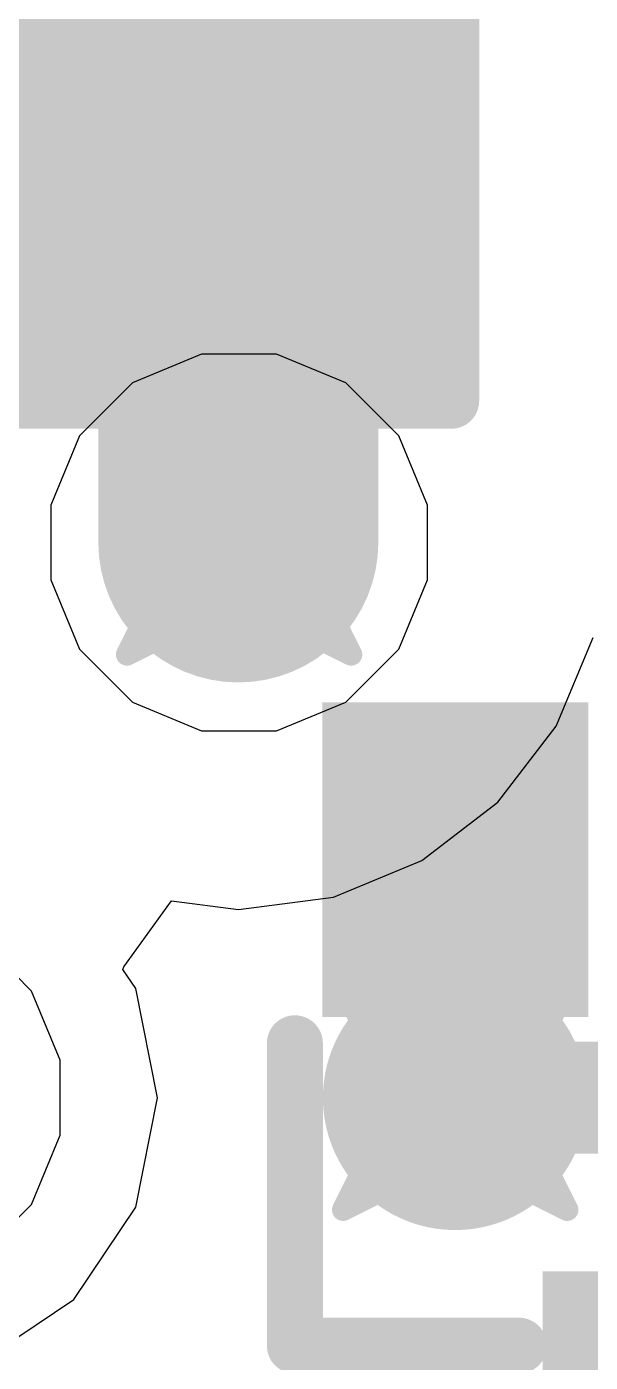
# Model space of a CAD drawing. Header units: inches. Extents: x -2 to 5376, y -4 to 5426.
# Drawn here: x 43.861 to 45.139, y 84.9 to 87.929 of the extents above; entities that cross this region are included whole.
import ezdxf

# ---------------------------------------------------------------- set-up
doc = ezdxf.new("R2010")
doc.units = ezdxf.units.IN
for name, color, linetype in [('Bottom Layer', 5, 'Continuous'), ('Bottom Overlay', 54, 'Continuous'), ('Bottom Paste', 16, 'Continuous'), ('Bottom Solder', 6, 'Continuous'), ('Drill Drawing', 1, 'Continuous'), ('Layer 1', 16, 'Continuous'), ('Layer 2', 76, 'Continuous'), ('Top Layer', 1, 'Continuous'), ('Top Overlay', 2, 'Continuous'), ('Top Paste', 8, 'Continuous'), ('Top Solder', 216, 'Continuous'), ('Via Holes', 16, 'Continuous')]:
    doc.layers.add(name, color=color, linetype=linetype)

# ---------------------------------------------------------------- blocks, each defined once
blk = doc.blocks.new('R___0603_B_13')
at = {"layer": 'Bottom Layer'}
for points in [[(-1.143, -0.4445), (-1.143, 0.4445), (-0.3810000000000001, 0.4445), (-0.3809999999999999, -0.4445)], [(0.3810000000000001, -0.4445), (0.3809999999999999, 0.4445), (1.143, 0.4445), (1.143, -0.4445)]]:
    blk.add_hatch(color=5, dxfattribs=at).paths.add_polyline_path(points)
at = {"layer": 'Bottom Paste'}
for points in [[(-1.143, -0.4445), (-1.143, 0.4445), (-0.3810000000000001, 0.4445), (-0.3809999999999999, -0.4445)], [(0.3810000000000001, -0.4445), (0.3809999999999999, 0.4445), (1.143, 0.4445), (1.143, -0.4445)]]:
    blk.add_hatch(color=16, dxfattribs=at).paths.add_polyline_path(points)
at = {"layer": 'Bottom Solder'}
for points in [[(-1.2446, -0.5461), (-1.2446, 0.5460999999999999), (-0.2794, 0.5461), (-0.2793999999999999, -0.5460999999999999)], [(0.2794, -0.5461), (0.2793999999999999, 0.5460999999999999), (1.2446, 0.5461), (1.2446, -0.5460999999999999)]]:
    blk.add_hatch(color=6, dxfattribs=at).paths.add_polyline_path(points)
at = {"layer": 'Bottom Overlay'}
for points in [[(-1.2192, -0.5334, 0.127, 0.127, 0), (-1.2192, 0.5334, 0.127, 0.127, 0)], [(1.2192, 0.5334, 0.127, 0.127, 0), (-1.2192, 0.5334, 0.127, 0.127, 0)], [(1.2192, -0.5334, 0.127, 0.127, 0), (1.2192, 0.5334, 0.127, 0.127, 0)], [(1.2192, -0.5334, 0.127, 0.127, 0), (-1.2192, -0.5334, 0.127, 0.127, 0)]]:
    blk.add_lwpolyline(points, format="xyseb", dxfattribs=at)
for points in [[(-1.25095, 0.5334, 0.0635, 0.0635, 1), (-1.18745, 0.5334, 0.0635, 0.0635, 1)], [(-1.25095, 0.5334, 0.0635, 0.0635, 1), (-1.18745, 0.5334, 0.0635, 0.0635, 1)], [(1.18745, 0.5334, 0.0635, 0.0635, 1), (1.25095, 0.5334, 0.0635, 0.0635, 1)], [(1.18745, 0.5334, 0.0635, 0.0635, 1), (1.25095, 0.5334, 0.0635, 0.0635, 1)], [(-1.25095, -0.5334, 0.0635, 0.0635, 1), (-1.18745, -0.5334, 0.0635, 0.0635, 1)], [(-1.25095, -0.5334, 0.0635, 0.0635, 1), (-1.18745, -0.5334, 0.0635, 0.0635, 1)], [(1.18745, -0.5334, 0.0635, 0.0635, 1), (1.25095, -0.5334, 0.0635, 0.0635, 1)], [(1.18745, -0.5334, 0.0635, 0.0635, 1), (1.25095, -0.5334, 0.0635, 0.0635, 1)]]:
    blk.add_lwpolyline(points, format="xyseb", close=True, dxfattribs=at)
blk = doc.blocks.new('C___0603_22')
at = {"layer": 'Top Layer'}
for points in [[(-0.3809999999999999, 0.4445), (-0.3809999999999999, -0.4445), (-1.143, -0.4445), (-1.143, 0.4445)], [(1.143, 0.4445), (1.143, -0.4445), (0.3809999999999999, -0.4445), (0.3809999999999999, 0.4445)]]:
    blk.add_hatch(color=1, dxfattribs=at).paths.add_polyline_path(points)
at = {"layer": 'Top Paste'}
for points in [[(-0.3809999999999999, 0.4445), (-0.3809999999999999, -0.4445), (-1.143, -0.4445), (-1.143, 0.4445)], [(1.143, 0.4445), (1.143, -0.4445), (0.3809999999999999, -0.4445), (0.3809999999999999, 0.4445)]]:
    blk.add_hatch(color=8, dxfattribs=at).paths.add_polyline_path(points)
at = {"layer": 'Top Solder'}
for points in [[(-0.3210001199999999, 0.50449988), (-0.3210001199999999, -0.50449988), (-1.20299988, -0.50449988), (-1.20299988, 0.50449988)], [(1.20299988, 0.50449988), (1.20299988, -0.50449988), (0.3210001199999999, -0.50449988), (0.3210001199999999, 0.50449988)]]:
    blk.add_hatch(color=216, dxfattribs=at).paths.add_polyline_path(points)
at = {"layer": 'Top Overlay'}
for points in [[(-1.2446, 0.5334, 0.127, 0.127, 0), (-1.2446, -0.5334, 0.127, 0.127, 0)], [(-1.2446, 0.5334, 0.127, 0.127, 0), (-0.4571999999999999, 0.5334, 0.127, 0.127, 0)], [(0.4571999999999999, 0.5334, 0.127, 0.127, 0), (1.2446, 0.5334, 0.127, 0.127, 0)], [(1.2446, 0.5334, 0.127, 0.127, 0), (1.2446, -0.5334, 0.127, 0.127, 0)], [(-1.2446, -0.5334, 0.127, 0.127, 0), (-0.4571999999999999, -0.5334, 0.127, 0.127, 0)], [(0.4571999999999999, -0.5334, 0.127, 0.127, 0), (1.2446, -0.5334, 0.127, 0.127, 0)]]:
    blk.add_lwpolyline(points, format="xyseb", dxfattribs=at)
for points in [[(-1.27635, 0.5334, 0.0635, 0.0635, 1), (-1.21285, 0.5334, 0.0635, 0.0635, 1)], [(-1.27635, 0.5334, 0.0635, 0.0635, 1), (-1.21285, 0.5334, 0.0635, 0.0635, 1)], [(-0.4889499999999999, 0.5334, 0.0635, 0.0635, 1), (-0.42545, 0.5334, 0.0635, 0.0635, 1)], [(0.42545, 0.5334, 0.0635, 0.0635, 1), (0.4889499999999999, 0.5334, 0.0635, 0.0635, 1)], [(1.21285, 0.5334, 0.0635, 0.0635, 1), (1.27635, 0.5334, 0.0635, 0.0635, 1)], [(1.21285, 0.5334, 0.0635, 0.0635, 1), (1.27635, 0.5334, 0.0635, 0.0635, 1)], [(-1.27635, -0.5334, 0.0635, 0.0635, 1), (-1.21285, -0.5334, 0.0635, 0.0635, 1)], [(-1.27635, -0.5334, 0.0635, 0.0635, 1), (-1.21285, -0.5334, 0.0635, 0.0635, 1)], [(-0.4889499999999999, -0.5334, 0.0635, 0.0635, 1), (-0.42545, -0.5334, 0.0635, 0.0635, 1)], [(0.42545, -0.5334, 0.0635, 0.0635, 1), (0.4889499999999999, -0.5334, 0.0635, 0.0635, 1)], [(1.21285, -0.5334, 0.0635, 0.0635, 1), (1.27635, -0.5334, 0.0635, 0.0635, 1)], [(1.21285, -0.5334, 0.0635, 0.0635, 1), (1.27635, -0.5334, 0.0635, 0.0635, 1)]]:
    blk.add_lwpolyline(points, format="xyseb", close=True, dxfattribs=at)
blk = doc.blocks.new('SOT_523_87')
at = {"layer": 'Top Layer'}
for points in [[(-0.1999996, 0.9000020099999999), (0.1999996, 0.9000020099999999), (0.1999996, 0.39000303), (-0.1999996, 0.39000303)], [(-0.6999985999999999, -0.38999795), (-0.2999994, -0.38999795), (-0.2999994, -0.8999969299999999), (-0.6999985999999999, -0.8999969299999999)], [(0.30000194, -0.38999795), (0.7000011399999999, -0.38999795), (0.7000011399999999, -0.8999969299999999), (0.30000194, -0.8999969299999999)]]:
    blk.add_hatch(color=1, dxfattribs=at).paths.add_polyline_path(points)
at = {"layer": 'Top Paste'}
for points in [[(-0.1999996, 0.9000020099999999), (0.1999996, 0.9000020099999999), (0.1999996, 0.39000303), (-0.1999996, 0.39000303)], [(-0.6999985999999999, -0.38999795), (-0.2999994, -0.38999795), (-0.2999994, -0.8999969299999999), (-0.6999985999999999, -0.8999969299999999)], [(0.30000194, -0.38999795), (0.7000011399999999, -0.38999795), (0.7000011399999999, -0.8999969299999999), (0.30000194, -0.8999969299999999)]]:
    blk.add_hatch(color=8, dxfattribs=at).paths.add_polyline_path(points)
at = {"layer": 'Top Solder'}
for points in [[(-0.3015996, 1.00160201), (0.3015996, 1.00160201), (0.3015996, 0.28840303), (-0.3015996, 0.28840303)], [(-0.8015985999999998, -0.28839795), (-0.1983994, -0.28839795), (-0.1983994, -1.00159693), (-0.8015985999999998, -1.00159693)], [(0.19840194, -0.28839795), (0.8016011399999999, -0.28839795), (0.8016011399999999, -1.00159693), (0.19840194, -1.00159693)]]:
    blk.add_hatch(color=216, dxfattribs=at).paths.add_polyline_path(points)
at = {"layer": 'Top Overlay'}
for points in [[(-0.35559746, 0.4571999999999999, 0.127, 0.127, 0), (-0.8635974599999999, 0.4571999999999999, 0.127, 0.127, 0)], [(-0.8635974599999999, 0.4571999999999999, 0.127, 0.127, 0), (-0.8635974599999999, -0.2286, 0.127, 0.127, 0)], [(0.8635974599999999, 0.4571999999999999, 0.127, 0.127, 0), (0.35559746, 0.4571999999999999, 0.127, 0.127, 0)], [(0.8635974599999999, 0.4571999999999999, 0.127, 0.127, 0), (0.8635974599999999, -0.2286, 0.127, 0.127, 0)], [(0.1016, -0.4318, 0.127, 0.127, 0), (-0.1016, -0.4318, 0.127, 0.127, 0)], [(-0.9652, -0.508, 0.127, 0.127, 0), (-0.9652, -0.7619999999999999, 0.127, 0.127, 0)], [(-0.8382, -0.635, 0.127, 0.127, 0), (-0.9652, -0.508, 0.127, 0.127, 0)], [(-0.8382, -0.635, 0.127, 0.127, 0), (-0.9652, -0.7619999999999999, 0.127, 0.127, 0)]]:
    blk.add_lwpolyline(points, format="xyseb", dxfattribs=at)
for points in [[(-0.89534746, 0.4571999999999999, 0.0635, 0.0635, 1), (-0.8318474599999999, 0.4571999999999999, 0.0635, 0.0635, 1)], [(-0.89534746, 0.4571999999999999, 0.0635, 0.0635, 1), (-0.8318474599999999, 0.4571999999999999, 0.0635, 0.0635, 1)], [(-0.38734746, 0.4571999999999999, 0.0635, 0.0635, 1), (-0.32384746, 0.4571999999999999, 0.0635, 0.0635, 1)], [(0.32384746, 0.4571999999999999, 0.0635, 0.0635, 1), (0.38734746, 0.4571999999999999, 0.0635, 0.0635, 1)], [(0.8318474599999999, 0.4571999999999999, 0.0635, 0.0635, 1), (0.89534746, 0.4571999999999999, 0.0635, 0.0635, 1)], [(0.8318474599999999, 0.4571999999999999, 0.0635, 0.0635, 1), (0.89534746, 0.4571999999999999, 0.0635, 0.0635, 1)], [(-0.89534746, -0.2286, 0.0635, 0.0635, 1), (-0.8318474599999999, -0.2286, 0.0635, 0.0635, 1)], [(0.8318474599999999, -0.2286, 0.0635, 0.0635, 1), (0.89534746, -0.2286, 0.0635, 0.0635, 1)], [(-0.13335, -0.4318, 0.0635, 0.0635, 1), (-0.06985, -0.4318, 0.0635, 0.0635, 1)], [(0.06985, -0.4318, 0.0635, 0.0635, 1), (0.13335, -0.4318, 0.0635, 0.0635, 1)], [(-0.99695, -0.508, 0.0635, 0.0635, 1), (-0.9334499999999999, -0.508, 0.0635, 0.0635, 1)], [(-0.99695, -0.508, 0.0635, 0.0635, 1), (-0.9334499999999999, -0.508, 0.0635, 0.0635, 1)], [(-0.86995, -0.635, 0.0635, 0.0635, 1), (-0.80645, -0.635, 0.0635, 0.0635, 1)], [(-0.86995, -0.635, 0.0635, 0.0635, 1), (-0.80645, -0.635, 0.0635, 0.0635, 1)], [(-0.99695, -0.7619999999999999, 0.0635, 0.0635, 1), (-0.9334499999999999, -0.7619999999999999, 0.0635, 0.0635, 1)], [(-0.99695, -0.7619999999999999, 0.0635, 0.0635, 1), (-0.9334499999999999, -0.7619999999999999, 0.0635, 0.0635, 1)]]:
    blk.add_lwpolyline(points, format="xyseb", close=True, dxfattribs=at)

msp = doc.modelspace()

# ---------------------------------------------------------------- hatches: boundary and pattern name
at = {"layer": 'Bottom Layer'}
h = msp.add_hatch(color=5, dxfattribs=at)
edge = h.paths.add_edge_path()
edge.add_arc((44.34266213999999, 86.75951152), 0.2999994, 0, 360)
h = msp.add_hatch(color=5, dxfattribs=at)
edge = h.paths.add_edge_path()
edge.add_arc((44.83270434, 85.50002458), 0.2999994, 0, 360)
at = {"layer": 'Layer 1'}
h = msp.add_hatch(color=16, dxfattribs=at)
edge = h.paths.add_edge_path()
edge.add_arc((44.34266213999999, 86.75951152), 0.2999994, 0, 360)
h = msp.add_hatch(color=16, dxfattribs=at)
edge = h.paths.add_edge_path()
edge.add_arc((44.83270434, 85.50002458), 0.2999994, 0, 360)
at = {"layer": 'Layer 2'}
h = msp.add_hatch(color=76, dxfattribs=at)
edge = h.paths.add_edge_path()
edge.add_arc((44.34266213999999, 86.75951152), 0.2999994, 0, 360)
h = msp.add_hatch(color=76, dxfattribs=at)
edge = h.paths.add_edge_path()
edge.add_arc((44.83270434, 85.50002458), 0.2999994, 0, 360)
at = {"layer": 'Top Layer'}
h = msp.add_hatch(color=1, dxfattribs=at)
edge = h.paths.add_edge_path()
edge.add_arc((44.34266213999999, 86.75951152), 0.2999994, 0, 360)
h = msp.add_hatch(color=1, dxfattribs=at)
edge = h.paths.add_edge_path()
edge.add_arc((44.83270434, 85.50002458), 0.2999994, 0, 360)
at = {"layer": 'Via Holes'}
h = msp.add_hatch(color=7, dxfattribs=at)
edge = h.paths.add_edge_path()
edge.add_arc((44.34266213999999, 86.75951152), 0.1499997, 0, 360)
h = msp.add_hatch(color=7, dxfattribs=at)
edge = h.paths.add_edge_path()
edge.add_arc((44.83270434, 85.50002458), 0.1499997, 0, 360)

# ---------------------------------------------------------------- linework, layer by layer
at = {"layer": 'Bottom Layer'}
for p, q in [((45.06198251999999, 86.34320044), (45.1451599, 86.54401284)), ((44.92966122, 86.17075984), (45.06198251999999, 86.34320044)), ((44.75722062, 86.03843853999999), (44.92966122, 86.17075984)), ((44.55640821999999, 85.95526115999999), (44.75722062, 86.03843853999999)), ((44.08104721999999, 85.79717917999999), (44.18898198, 85.94689186)), ((44.18898198, 85.94689186), (44.34090954, 85.92688936)), ((44.34090954, 85.92688936), (44.55640821999999, 85.95526115999999)), ((44.07930986, 85.79099427999999), (44.08104721999999, 85.79717917999999)), ((44.1081795, 85.74778887999999), (44.07930986, 85.79099427999999)), ((44.15746312, 85.50002458), (44.1081795, 85.74778887999999)), ((44.1081795, 85.25226028), (44.15746312, 85.50002458)), ((43.9678318, 85.04221498), (44.1081795, 85.25226028)), ((43.7577865, 84.90186727999999), (43.9678318, 85.04221498))]:
    msp.add_line(p, q, dxfattribs=at)
for points in [[(44.34090954, 86.75951152, 0.635, 0.635, 0), (44.34090954, 87.56339358, 0.635, 0.635, 0)], [(44.34090954, 86.75951152, 0.254, 0.254, 0), (44.34266213999999, 86.75951152, 0.254, 0.254, 0)], [(44.83270434, 85.50002458, 0.254, 0.254, 0), (45.47349045999999, 85.50002458, 0.254, 0.254, 0)]]:
    msp.add_lwpolyline(points, format="xyseb", dxfattribs=at)
for points in [[(44.18215954, 87.56339358, 0.3175, 0.3175, 1), (44.49965954, 87.56339358, 0.3175, 0.3175, 1)], [(44.18215954, 86.75951152, 0.3175, 0.3175, 1), (44.49965954, 86.75951152, 0.3175, 0.3175, 1)], [(44.27740953999999, 86.75951152, 0.127, 0.127, 1), (44.40440954, 86.75951152, 0.127, 0.127, 1)], [(44.27916214, 86.75951152, 0.127, 0.127, 1), (44.40616214, 86.75951152, 0.127, 0.127, 1)], [(44.76920434, 85.50002458, 0.127, 0.127, 1), (44.89620434, 85.50002458, 0.127, 0.127, 1)]]:
    msp.add_lwpolyline(points, format="xyseb", close=True, dxfattribs=at)
at = {"layer": 'Drill Drawing'}
for points in [[(44.08866214, 87.01351152, 0.0508, 0.0508, 0), (44.34266213999999, 86.88651152, 0.0508, 0.0508, 0)], [(44.08866214, 87.01351152, 0.0508, 0.0508, 0), (44.21566214, 86.75951152, 0.0508, 0.0508, 0)], [(44.34266213999999, 86.88651152, 0.0508, 0.0508, 0), (44.59666214, 87.01351152, 0.0508, 0.0508, 0)], [(44.46966214, 86.75951152, 0.0508, 0.0508, 0), (44.59666214, 87.01351152, 0.0508, 0.0508, 0)], [(44.19026213999999, 86.91191151999999, 0.0508, 0.0508, 0), (44.34266213999999, 86.83571151999999, 0.0508, 0.0508, 0)], [(44.19026213999999, 86.91191151999999, 0.0508, 0.0508, 0), (44.26646214, 86.75951152, 0.0508, 0.0508, 0)], [(44.34266213999999, 86.83571151999999, 0.0508, 0.0508, 0), (44.49506213999999, 86.91191151999999, 0.0508, 0.0508, 0)], [(44.41886214, 86.75951152, 0.0508, 0.0508, 0), (44.49506213999999, 86.91191151999999, 0.0508, 0.0508, 0)], [(44.08866214, 86.50551152, 0.0508, 0.0508, 0), (44.21566214, 86.75951152, 0.0508, 0.0508, 0)], [(44.19026213999999, 86.60711151999999, 0.0508, 0.0508, 0), (44.26646214, 86.75951152, 0.0508, 0.0508, 0)], [(44.41886214, 86.75951152, 0.0508, 0.0508, 0), (44.49506213999999, 86.60711151999999, 0.0508, 0.0508, 0)], [(44.46966214, 86.75951152, 0.0508, 0.0508, 0), (44.59666214, 86.50551152, 0.0508, 0.0508, 0)], [(44.19026213999999, 86.60711151999999, 0.0508, 0.0508, 0), (44.34266213999999, 86.68331151999999, 0.0508, 0.0508, 0)], [(44.34266213999999, 86.68331151999999, 0.0508, 0.0508, 0), (44.49506213999999, 86.60711151999999, 0.0508, 0.0508, 0)], [(44.08866214, 86.50551152, 0.0508, 0.0508, 0), (44.34266213999999, 86.63251152, 0.0508, 0.0508, 0)], [(44.34266213999999, 86.63251152, 0.0508, 0.0508, 0), (44.59666214, 86.50551152, 0.0508, 0.0508, 0)], [(44.57870433999999, 85.75402457999999, 0.0508, 0.0508, 0), (44.83270434, 85.62702458, 0.0508, 0.0508, 0)], [(44.57870433999999, 85.75402457999999, 0.0508, 0.0508, 0), (44.70570434, 85.50002458, 0.0508, 0.0508, 0)], [(44.83270434, 85.62702458, 0.0508, 0.0508, 0), (45.08670434, 85.75402457999999, 0.0508, 0.0508, 0)], [(44.95970433999999, 85.50002458, 0.0508, 0.0508, 0), (45.08670434, 85.75402457999999, 0.0508, 0.0508, 0)], [(44.68030434, 85.65242457999999, 0.0508, 0.0508, 0), (44.83270434, 85.57622457999999, 0.0508, 0.0508, 0)], [(44.68030434, 85.65242457999999, 0.0508, 0.0508, 0), (44.75650434, 85.50002458, 0.0508, 0.0508, 0)], [(44.83270434, 85.57622457999999, 0.0508, 0.0508, 0), (44.98510434, 85.65242457999999, 0.0508, 0.0508, 0)], [(44.90890433999999, 85.50002458, 0.0508, 0.0508, 0), (44.98510434, 85.65242457999999, 0.0508, 0.0508, 0)], [(44.57870433999999, 85.24602458, 0.0508, 0.0508, 0), (44.70570434, 85.50002458, 0.0508, 0.0508, 0)], [(44.68030434, 85.34762457999999, 0.0508, 0.0508, 0), (44.75650434, 85.50002458, 0.0508, 0.0508, 0)], [(44.90890433999999, 85.50002458, 0.0508, 0.0508, 0), (44.98510434, 85.34762457999999, 0.0508, 0.0508, 0)], [(44.95970433999999, 85.50002458, 0.0508, 0.0508, 0), (45.08670434, 85.24602458, 0.0508, 0.0508, 0)], [(44.68030434, 85.34762457999999, 0.0508, 0.0508, 0), (44.83270434, 85.42382458, 0.0508, 0.0508, 0)], [(44.83270434, 85.42382458, 0.0508, 0.0508, 0), (44.98510434, 85.34762457999999, 0.0508, 0.0508, 0)], [(44.57870433999999, 85.24602458, 0.0508, 0.0508, 0), (44.83270434, 85.37302457999999, 0.0508, 0.0508, 0)], [(44.83270434, 85.37302457999999, 0.0508, 0.0508, 0), (45.08670434, 85.24602458, 0.0508, 0.0508, 0)]]:
    msp.add_lwpolyline(points, format="xyseb", dxfattribs=at)
for points in [[(44.07596214, 87.01351152, 0.0254, 0.0254, 1), (44.10136214, 87.01351152, 0.0254, 0.0254, 1)], [(44.07596214, 87.01351152, 0.0254, 0.0254, 1), (44.10136214, 87.01351152, 0.0254, 0.0254, 1)], [(44.58396214, 87.01351152, 0.0254, 0.0254, 1), (44.60936213999999, 87.01351152, 0.0254, 0.0254, 1)], [(44.58396214, 87.01351152, 0.0254, 0.0254, 1), (44.60936213999999, 87.01351152, 0.0254, 0.0254, 1)], [(44.17756214, 86.91191151999999, 0.0254, 0.0254, 1), (44.20296214, 86.91191151999999, 0.0254, 0.0254, 1)], [(44.17756214, 86.91191151999999, 0.0254, 0.0254, 1), (44.20296214, 86.91191151999999, 0.0254, 0.0254, 1)], [(44.32996214, 86.88651152, 0.0254, 0.0254, 1), (44.35536214, 86.88651152, 0.0254, 0.0254, 1)], [(44.32996214, 86.88651152, 0.0254, 0.0254, 1), (44.35536214, 86.88651152, 0.0254, 0.0254, 1)], [(44.48236214, 86.91191151999999, 0.0254, 0.0254, 1), (44.50776214, 86.91191151999999, 0.0254, 0.0254, 1)], [(44.48236214, 86.91191151999999, 0.0254, 0.0254, 1), (44.50776214, 86.91191151999999, 0.0254, 0.0254, 1)], [(44.32996214, 86.83571151999999, 0.0254, 0.0254, 1), (44.35536214, 86.83571151999999, 0.0254, 0.0254, 1)], [(44.32996214, 86.83571151999999, 0.0254, 0.0254, 1), (44.35536214, 86.83571151999999, 0.0254, 0.0254, 1)], [(44.20296214, 86.75951152, 0.0254, 0.0254, 1), (44.22836214, 86.75951152, 0.0254, 0.0254, 1)], [(44.20296214, 86.75951152, 0.0254, 0.0254, 1), (44.22836214, 86.75951152, 0.0254, 0.0254, 1)], [(44.25376214, 86.75951152, 0.0254, 0.0254, 1), (44.27916214, 86.75951152, 0.0254, 0.0254, 1)], [(44.25376214, 86.75951152, 0.0254, 0.0254, 1), (44.27916214, 86.75951152, 0.0254, 0.0254, 1)], [(44.40616214, 86.75951152, 0.0254, 0.0254, 1), (44.43156214, 86.75951152, 0.0254, 0.0254, 1)], [(44.40616214, 86.75951152, 0.0254, 0.0254, 1), (44.43156214, 86.75951152, 0.0254, 0.0254, 1)], [(44.45696213999999, 86.75951152, 0.0254, 0.0254, 1), (44.48236214, 86.75951152, 0.0254, 0.0254, 1)], [(44.45696213999999, 86.75951152, 0.0254, 0.0254, 1), (44.48236214, 86.75951152, 0.0254, 0.0254, 1)], [(44.32996214, 86.68331151999999, 0.0254, 0.0254, 1), (44.35536214, 86.68331151999999, 0.0254, 0.0254, 1)], [(44.32996214, 86.68331151999999, 0.0254, 0.0254, 1), (44.35536214, 86.68331151999999, 0.0254, 0.0254, 1)], [(44.32996214, 86.63251152, 0.0254, 0.0254, 1), (44.35536214, 86.63251152, 0.0254, 0.0254, 1)], [(44.32996214, 86.63251152, 0.0254, 0.0254, 1), (44.35536214, 86.63251152, 0.0254, 0.0254, 1)], [(44.17756214, 86.60711151999999, 0.0254, 0.0254, 1), (44.20296214, 86.60711151999999, 0.0254, 0.0254, 1)], [(44.17756214, 86.60711151999999, 0.0254, 0.0254, 1), (44.20296214, 86.60711151999999, 0.0254, 0.0254, 1)], [(44.48236214, 86.60711151999999, 0.0254, 0.0254, 1), (44.50776214, 86.60711151999999, 0.0254, 0.0254, 1)], [(44.48236214, 86.60711151999999, 0.0254, 0.0254, 1), (44.50776214, 86.60711151999999, 0.0254, 0.0254, 1)], [(44.07596214, 86.50551152, 0.0254, 0.0254, 1), (44.10136214, 86.50551152, 0.0254, 0.0254, 1)], [(44.07596214, 86.50551152, 0.0254, 0.0254, 1), (44.10136214, 86.50551152, 0.0254, 0.0254, 1)], [(44.58396214, 86.50551152, 0.0254, 0.0254, 1), (44.60936213999999, 86.50551152, 0.0254, 0.0254, 1)], [(44.58396214, 86.50551152, 0.0254, 0.0254, 1), (44.60936213999999, 86.50551152, 0.0254, 0.0254, 1)], [(44.56600434, 85.75402457999999, 0.0254, 0.0254, 1), (44.59140434, 85.75402457999999, 0.0254, 0.0254, 1)], [(44.56600434, 85.75402457999999, 0.0254, 0.0254, 1), (44.59140434, 85.75402457999999, 0.0254, 0.0254, 1)], [(45.07400434, 85.75402457999999, 0.0254, 0.0254, 1), (45.09940434, 85.75402457999999, 0.0254, 0.0254, 1)], [(45.07400434, 85.75402457999999, 0.0254, 0.0254, 1), (45.09940434, 85.75402457999999, 0.0254, 0.0254, 1)], [(44.66760434, 85.65242457999999, 0.0254, 0.0254, 1), (44.69300433999999, 85.65242457999999, 0.0254, 0.0254, 1)], [(44.66760434, 85.65242457999999, 0.0254, 0.0254, 1), (44.69300433999999, 85.65242457999999, 0.0254, 0.0254, 1)], [(44.97240434, 85.65242457999999, 0.0254, 0.0254, 1), (44.99780433999999, 85.65242457999999, 0.0254, 0.0254, 1)], [(44.97240434, 85.65242457999999, 0.0254, 0.0254, 1), (44.99780433999999, 85.65242457999999, 0.0254, 0.0254, 1)], [(44.82000434, 85.62702458, 0.0254, 0.0254, 1), (44.84540433999999, 85.62702458, 0.0254, 0.0254, 1)], [(44.82000434, 85.62702458, 0.0254, 0.0254, 1), (44.84540433999999, 85.62702458, 0.0254, 0.0254, 1)], [(44.82000434, 85.57622457999999, 0.0254, 0.0254, 1), (44.84540433999999, 85.57622457999999, 0.0254, 0.0254, 1)], [(44.82000434, 85.57622457999999, 0.0254, 0.0254, 1), (44.84540433999999, 85.57622457999999, 0.0254, 0.0254, 1)], [(44.69300433999999, 85.50002458, 0.0254, 0.0254, 1), (44.71840434, 85.50002458, 0.0254, 0.0254, 1)], [(44.69300433999999, 85.50002458, 0.0254, 0.0254, 1), (44.71840434, 85.50002458, 0.0254, 0.0254, 1)], [(44.74380434, 85.50002458, 0.0254, 0.0254, 1), (44.76920434, 85.50002458, 0.0254, 0.0254, 1)], [(44.74380434, 85.50002458, 0.0254, 0.0254, 1), (44.76920434, 85.50002458, 0.0254, 0.0254, 1)], [(44.89620434, 85.50002458, 0.0254, 0.0254, 1), (44.92160434, 85.50002458, 0.0254, 0.0254, 1)], [(44.89620434, 85.50002458, 0.0254, 0.0254, 1), (44.92160434, 85.50002458, 0.0254, 0.0254, 1)], [(44.94700434, 85.50002458, 0.0254, 0.0254, 1), (44.97240434, 85.50002458, 0.0254, 0.0254, 1)], [(44.94700434, 85.50002458, 0.0254, 0.0254, 1), (44.97240434, 85.50002458, 0.0254, 0.0254, 1)], [(44.82000434, 85.42382458, 0.0254, 0.0254, 1), (44.84540433999999, 85.42382458, 0.0254, 0.0254, 1)], [(44.82000434, 85.42382458, 0.0254, 0.0254, 1), (44.84540433999999, 85.42382458, 0.0254, 0.0254, 1)], [(44.82000434, 85.37302457999999, 0.0254, 0.0254, 1), (44.84540433999999, 85.37302457999999, 0.0254, 0.0254, 1)], [(44.82000434, 85.37302457999999, 0.0254, 0.0254, 1), (44.84540433999999, 85.37302457999999, 0.0254, 0.0254, 1)], [(44.66760434, 85.34762457999999, 0.0254, 0.0254, 1), (44.69300433999999, 85.34762457999999, 0.0254, 0.0254, 1)], [(44.66760434, 85.34762457999999, 0.0254, 0.0254, 1), (44.69300433999999, 85.34762457999999, 0.0254, 0.0254, 1)], [(44.97240434, 85.34762457999999, 0.0254, 0.0254, 1), (44.99780433999999, 85.34762457999999, 0.0254, 0.0254, 1)], [(44.97240434, 85.34762457999999, 0.0254, 0.0254, 1), (44.99780433999999, 85.34762457999999, 0.0254, 0.0254, 1)], [(44.56600434, 85.24602458, 0.0254, 0.0254, 1), (44.59140434, 85.24602458, 0.0254, 0.0254, 1)], [(44.56600434, 85.24602458, 0.0254, 0.0254, 1), (44.59140434, 85.24602458, 0.0254, 0.0254, 1)], [(45.07400434, 85.24602458, 0.0254, 0.0254, 1), (45.09940434, 85.24602458, 0.0254, 0.0254, 1)], [(45.07400434, 85.24602458, 0.0254, 0.0254, 1), (45.09940434, 85.24602458, 0.0254, 0.0254, 1)]]:
    msp.add_lwpolyline(points, format="xyseb", close=True, dxfattribs=at)
at = {"layer": 'Layer 1'}
for p, q in [((44.25772708, 87.18651091999999), (44.1007881, 87.12150215999999)), ((44.42759719999999, 87.18651091999999), (44.25772708, 87.18651091999999)), ((44.58453617999999, 87.12150215999999), (44.42759719999999, 87.18651091999999)), ((44.1007881, 87.12150215999999), (43.9806715, 87.00138556)), ((44.70465278, 87.00138556), (44.58453617999999, 87.12150215999999)), ((43.9806715, 87.00138556), (43.91566274, 86.84444658)), ((44.76966153999999, 86.84444658), (44.70465278, 87.00138556)), ((43.91566274, 86.84444658), (43.91566274, 86.67457646)), ((44.76966153999999, 86.67457646), (44.76966153999999, 86.84444658)), ((43.91566274, 86.67457646), (43.9806715, 86.51763748)), ((44.70465278, 86.51763748), (44.76966153999999, 86.67457646)), ((43.9806715, 86.51763748), (44.1007881, 86.39752087999999)), ((44.58453617999999, 86.39752087999999), (44.70465278, 86.51763748)), ((44.1007881, 86.39752087999999), (44.25772708, 86.33251211999999)), ((44.42759719999999, 86.33251211999999), (44.58453617999999, 86.39752087999999)), ((44.25772708, 86.33251211999999), (44.42759719999999, 86.33251211999999)), ((43.87201284, 85.74189862), (43.75189623999999, 85.86201521999999)), ((43.93702159999999, 85.58495964), (43.87201284, 85.74189862)), ((43.93702159999999, 85.41508952), (43.93702159999999, 85.58495964)), ((43.87201284, 85.25815054), (43.93702159999999, 85.41508952)), ((43.75189623999999, 85.13803394), (43.87201284, 85.25815054))]:
    msp.add_line(p, q, dxfattribs=at)
at = {"layer": 'Layer 2'}
for p, q in [((44.25772708, 87.18651091999999), (44.1007881, 87.12150215999999)), ((44.42759719999999, 87.18651091999999), (44.25772708, 87.18651091999999)), ((44.58453617999999, 87.12150215999999), (44.42759719999999, 87.18651091999999)), ((44.1007881, 87.12150215999999), (43.9806715, 87.00138556)), ((44.70465278, 87.00138556), (44.58453617999999, 87.12150215999999)), ((43.9806715, 87.00138556), (43.91566274, 86.84444658)), ((44.76966153999999, 86.84444658), (44.70465278, 87.00138556)), ((43.91566274, 86.84444658), (43.91566274, 86.67457646)), ((44.76966153999999, 86.67457646), (44.76966153999999, 86.84444658)), ((43.91566274, 86.67457646), (43.9806715, 86.51763748)), ((44.70465278, 86.51763748), (44.76966153999999, 86.67457646)), ((43.9806715, 86.51763748), (44.1007881, 86.39752087999999)), ((44.58453617999999, 86.39752087999999), (44.70465278, 86.51763748)), ((44.1007881, 86.39752087999999), (44.25772708, 86.33251211999999)), ((44.42759719999999, 86.33251211999999), (44.58453617999999, 86.39752087999999)), ((44.25772708, 86.33251211999999), (44.42759719999999, 86.33251211999999)), ((43.87201284, 85.74189862), (43.75189623999999, 85.86201521999999)), ((43.93702159999999, 85.58495964), (43.87201284, 85.74189862)), ((43.93702159999999, 85.41508952), (43.93702159999999, 85.58495964)), ((43.87201284, 85.25815054), (43.93702159999999, 85.41508952)), ((43.75189623999999, 85.13803394), (43.87201284, 85.25815054))]:
    msp.add_line(p, q, dxfattribs=at)
at = {"layer": 'Top Layer'}
for points in [[(44.34090954, 86.75951152, 0.3809999999999999, 0.3809999999999999, 0), (44.34090954, 87.56339358, 0.3809999999999999, 0.3809999999999999, 0)], [(44.34090954, 86.75951152, 0.254, 0.254, 0), (44.34266213999999, 86.75951152, 0.254, 0.254, 0)], [(44.83270434, 85.50002458, 0.3809999999999999, 0.3809999999999999, 0), (44.83270434, 86.04000064, 0.3809999999999999, 0.3809999999999999, 0)], [(44.83270434, 85.47073583999999, 0.3809999999999999, 0.3809999999999999, 0), (44.83270434, 85.50002458, 0.3809999999999999, 0.3809999999999999, 0)]]:
    msp.add_lwpolyline(points, format="xyseb", dxfattribs=at)
for points in [[(44.24565954, 87.56339358, 0.1905, 0.1905, 1), (44.43615954, 87.56339358, 0.1905, 0.1905, 1)], [(44.24565954, 86.75951152, 0.1905, 0.1905, 1), (44.43615954, 86.75951152, 0.1905, 0.1905, 1)], [(44.27740953999999, 86.75951152, 0.127, 0.127, 1), (44.40440954, 86.75951152, 0.127, 0.127, 1)], [(44.27916214, 86.75951152, 0.127, 0.127, 1), (44.40616214, 86.75951152, 0.127, 0.127, 1)], [(44.73745434, 86.04000064, 0.1905, 0.1905, 1), (44.92795433999999, 86.04000064, 0.1905, 0.1905, 1)], [(44.73745434, 85.50002458, 0.1905, 0.1905, 1), (44.92795433999999, 85.50002458, 0.1905, 0.1905, 1)], [(44.73745434, 85.50002458, 0.1905, 0.1905, 1), (44.92795433999999, 85.50002458, 0.1905, 0.1905, 1)], [(44.73745434, 85.47073583999999, 0.1905, 0.1905, 1), (44.92795433999999, 85.47073583999999, 0.1905, 0.1905, 1)]]:
    msp.add_lwpolyline(points, format="xyseb", close=True, dxfattribs=at)

# ---------------------------------------------------------------- block references
for name, p, rotation in [('C___0603_22', (44.29011462, 88.32539358), 90), ('R___0603_B_13', (44.29011462, 88.32539358), 270), ('SOT_523_87', (45.33270588, 85.39500319999999), 180)]:
    msp.add_blockref(name, p, dxfattribs=dict(rotation=rotation))

doc.saveas('drawing.dxf')
